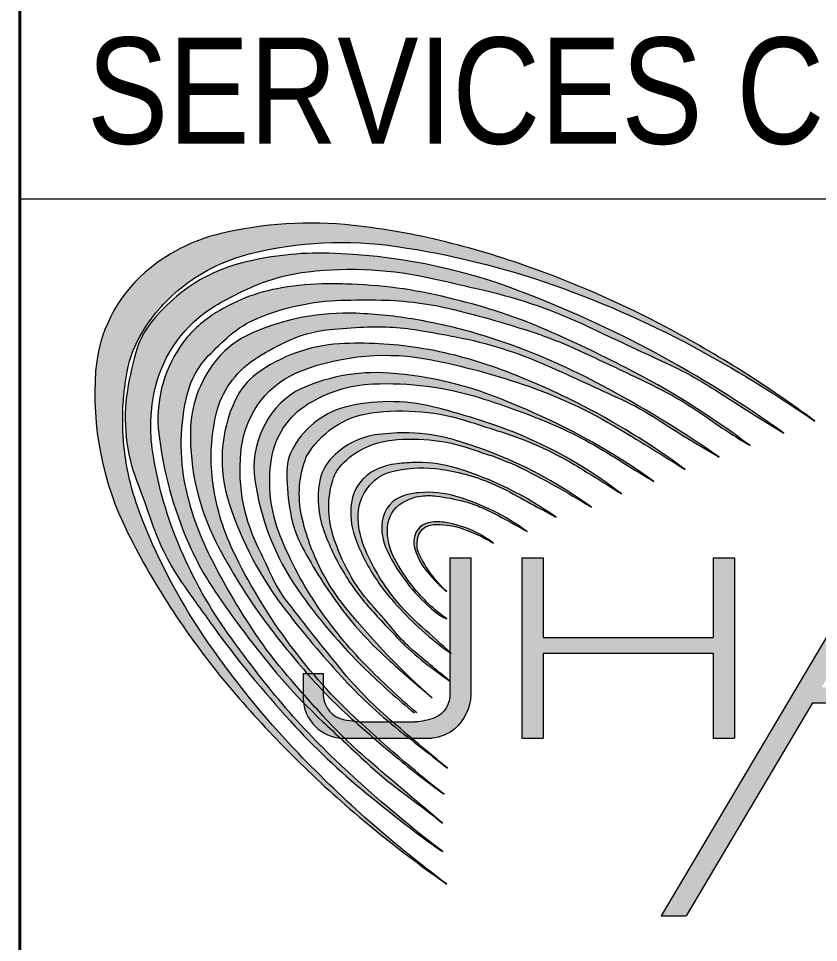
# Model space of a CAD drawing. Header units: millimetres. Extents: x 1112055 to 3390982, y -148532 to 766891.
# Drawn here: x 2452665 to 2455246, y 151471 to 154453 of the extents above; entities that cross this region are included whole.
import ezdxf

# ---------------------------------------------------------------- set-up
doc = ezdxf.new("R2010")
doc.units = ezdxf.units.MM
doc.layers.add('B TITLE BLOCK', color=250, linetype='Continuous', lineweight=0)
doc.layers.add('P_TITLE BLOCK TEXT', color=7, linetype='Continuous', lineweight=9)
doc.layers.add('FORMAT TEXT', color=7, linetype='Continuous')
doc.styles.add('SWINC', font='swissc.ttf')

msp = doc.modelspace()

# ---------------------------------------------------------------- hatches: boundary and pattern name
at = {"layer": 'P_TITLE BLOCK TEXT'}
h = msp.add_hatch(color=132, dxfattribs=at)
edge = h.paths.add_edge_path()
edge.add_arc((2452986.306082643, 150125.6717450052), 3771.326460338266, 53.40738024925768, 62.06814965141446)
edge.add_arc((2453219.144069096, 150564.8356658691), 3274.256568551029, 62.06814965141255, 70.03317482809845)
edge.add_arc((2453326.988109476, 150861.6693825638), 2958.439228284675, 70.03317482809624, 75.97859343030217)
edge.add_arc((2453504.358535176, 151571.9327144328), 2226.363912141675, 75.97859343029504, 83.7960061142994)
edge.add_arc((2453608.559434519, 152530.4959592629), 1262.153705928558, 83.79600611433271, 103.4628344697669)
edge.add_arc((2453447.622818821, 153202.7659853747), 570.8885019170681, 103.4628344698398, 130.8945988032239)
edge.add_arc((2453379.785640578, 153281.0942850564), 467.2680151229352, 130.8945988031885, 175.7468558291773)
edge.add_arc((2453909.391351069, 153241.7085590264), 998.3362254296406, 175.746855829192, 206.5994891066179)
edge.add_arc((2455277.851086466, 153926.9668858273), 2528.780939185477, 206.5994891066208, 220.0351460704732)
edge.add_arc((2456026.71684014, 154556.1230656235), 3506.859369368836, 220.0351460704701, 229.4516176688158)
edge.add_arc((2456194.732001273, 154752.5075012303), 3765.308476395642, 229.451617668814, 235.2209120167644)
edge.add_arc((2456287.557675275, 154685.6133679475), 3765.051947597186, 223.75051035085, 233.4797225032668, ccw=False)
edge.add_arc((2455654.418361635, 154079.5035235059), 2888.562053758549, 214.0067101927376, 223.7505103507841, ccw=False)
edge.add_arc((2454846.36124735, 153534.3244158025), 1913.792050406041, 200.6184789275923, 214.0067101927408, ccw=False)
edge.add_arc((2453846.285798951, 153158.052611112), 845.2737428966753, 183.5449206794397, 200.6184789276088, ccw=False)
edge.add_arc((2453843.691146876, 153157.8918734496), 842.6741167676807, 169.3544634026401, 183.5449206794448, ccw=False)
edge.add_arc((2453389.443213745, 153243.2757829054), 380.4711345746643, 148.6346277784486, 169.3544634026329, ccw=False)
edge.add_arc((2453533.04107517, 153155.7423518137), 548.6449950998593, 127.5536660419794, 148.6346277784788, ccw=False)
edge.add_arc((2453553.176094698, 153129.5527117181), 581.6800713139123, 103.94398023848731, 127.5536660419516, ccw=False)
edge.add_arc((2453708.225101644, 152505.0846890261), 1225.108782135978, 81.67138494385972, 103.9439802384972, ccw=False)
edge.add_arc((2453493.166041424, 151036.0450034293), 2709.806730282984, 70.63499127281801, 81.67138494385239, ccw=False)
edge.add_arc((2453337.184775555, 150592.2472916282), 3180.217789148461, 61.11113101054349, 70.6349912728283, ccw=False)
edge.add_arc((2452798.944882401, 149616.7795507938), 4294.32707283889, 55.4482390634318, 61.11113101054292, ccw=False)
h = msp.add_hatch(color=132, dxfattribs=at)
edge = h.paths.add_edge_path()
edge.add_arc((2452964.371698704, 150101.7815210742), 3713.180601466558, 54.2476176802861, 69.31180215863084)
edge.add_arc((2453615.067414701, 151824.8711048639), 1871.322130085105, 69.31180215862862, 88.41161020678418)
edge.add_arc((2453638.590975451, 152673.1864594765), 1022.680687081006, 88.41161020676854, 104.299162341918)
edge.add_arc((2453518.979495853, 153142.4696534782), 538.3939721855625, 104.2991623419577, 145.1882889090288)
edge.add_arc((2453305.204091797, 153301.8833559845), 272.0148840043473, 147.0513518631134, 161.3344706506114)
edge.add_arc((2454035.507467734, 153090.5952897497), 1032.073342556272, 163.1975336048336, 170.9660011900473)
edge.add_arc((2453580.703918559, 153162.9057678115), 571.5572477409434, 170.9660011900535, 201.0952379920816)
edge.add_arc((2449790.675514333, 151700.817409504), 3490.710305273206, 18.79786891564919, 21.095237992080513, ccw=False)
edge.add_arc((2453842.952346551, 153080.1567816972), 789.8883244187193, 198.7978689156404, 215.0918986736582)
edge.add_arc((2462861.186630987, 159416.3732061941), 11811.51198824591, 215.091898673657, 215.8857887100316)
edge.add_arc((2456102.442582796, 154526.4128260192), 3469.310023021927, 215.8857887100279, 222.4444580678758)
edge.add_arc((2455297.050262297, 153789.8417575597), 2377.891804005973, 222.444458067876, 230.6113169813304)
edge.add_arc((2457100.417612767, 155986.181438445), 5219.729553520587, 230.6113169813325, 233.3279145232606)
edge.add_arc((2454551.776964926, 152563.4387906851), 952.3256138187751, 233.3279145232798, 237.0330179159908)
edge.add_arc((2456582.744972154, 155101.6368949779), 4199.41958966826, 226.396320609743, 232.62480690978862, ccw=False)
edge.add_arc((2455289.719503524, 153744.0009776093), 2324.562222650025, 219.3977118789385, 226.3963206098008, ccw=False)
edge.add_arc((2456292.273891905, 154567.4413877022), 3621.932412942554, 215.4741100902666, 219.3977118789339, ccw=False)
edge.add_arc((2454551.728523096, 153327.1087055124), 1484.662344982791, 203.2559197460728, 215.4741100902674, ccw=False)
edge.add_arc((2454374.748873006, 153251.0505856357), 1292.031521526533, 188.8184660672456, 203.2559197460744, ccw=False)
edge.add_arc((2453633.514171495, 153136.0567584548), 541.9298864027074, 166.8091135261326, 188.8184660672515, ccw=False)
edge.add_arc((2453518.054315395, 153163.118248464), 423.3410900861937, 121.1077422017205, 166.8091135260995, ccw=False)
edge.add_arc((2453810.022692833, 152679.264575258), 988.4604672873113, 112.4718728956214, 121.10774220173971, ccw=False)
edge.add_arc((2453669.796646556, 153018.2708140868), 621.5973129517874, 96.52507807220661, 112.4718728955431, ccw=False)
edge.add_arc((2453736.005872485, 152439.412616921), 1204.229679046505, 77.10621375622361, 96.52507807220258, ccw=False)
edge.add_arc((2438388.558162378, 85395.52594541493), 69982.328600406, 76.96954675787367, 77.10621375622361, ccw=False)
edge.add_arc((2453796.607574599, 151973.653217534), 1644.52780353945, 64.59019371594559, 76.96954675787362, ccw=False)
edge.add_arc((2464561.426689757, 174634.2992793205), 23443.04303383365, 244.5901937159455, 245.2703384407892)
edge.add_arc((2454220.374951307, 152181.8649513025), 1276.365500991351, 57.15566881064939, 65.27033844077931, ccw=False)
edge.add_arc((2460605.250526674, 162072.4378661715), 10496.06282527908, 237.1556688106475, 238.5822244072819)
h = msp.add_hatch(color=132, dxfattribs=at)
edge = h.paths.add_edge_path()
edge.add_arc((2453366.664618933, 150872.9984782631), 2756.712730557466, 53.01612924513843, 62.88470590878565)
edge.add_arc((2452485.59056977, 149152.3615427724), 4689.814627486709, 62.88470590886767, 66.31099627690693)
edge.add_arc((2453686.020921392, 151888.4448416827), 1701.97513252476, 66.31099627691509, 76.9171029981941)
edge.add_arc((2453685.375462041, 152089.0225133304), 1507.45281976355, 75.16724703513815, 87.92433128887261)
edge.add_arc((2453675.814084561, 151825.2102324649), 1771.438310786572, 87.92433128887251, 90.44793256673738)
edge.add_arc((2453669.347897877, 152652.2937847645), 944.3294823691899, 90.44793256671844, 99.46315152081395)
edge.add_arc((2453609.569369876, 153010.9329413847), 580.742467919777, 99.46315152081914, 123.6125298632298)
edge.add_arc((2453493.644952214, 153185.3304622347), 371.3314703927062, 123.6125298633053, 145.7118384992442)
edge.add_arc((2453529.334772832, 153160.995321515), 414.5282569560417, 145.7118384992209, 186.6728121483949)
edge.add_arc((2454346.00345534, 153256.5389932746), 1236.766866009364, 186.6728121483796, 203.6550427976609)
edge.add_arc((2454121.241296802, 153158.0855746667), 991.3873567841333, 203.6550427976902, 213.9289290409071)
edge.add_arc((2455828.910062573, 154306.8433319223), 3049.487694096411, 213.9289290409087, 220.1424188926592)
edge.add_arc((2454904.452161509, 153527.2070224094), 1840.16756032907, 220.1424188926511, 226.815272252253)
edge.add_arc((2308369.24260338, -2600.31757509429), 212282.1609745355, 46.765628140033584, 46.81527225225312, ccw=False)
edge.add_arc((2454701.71350116, 153040.7231726457), 1346.782766917526, 226.7656281400085, 233.4091527490843)
edge.add_arc((2450718.50672297, 147675.5403579432), 5335.366802867286, 51.60004897864178, 53.40915274908309, ccw=False)
edge.add_arc((2470566.364475405, 171519.4042639657), 25690.14394907578, 229.2381174641755, 229.9402789040416, ccw=False)
edge.add_arc((2454886.313863969, 153329.4397083616), 1674.757262386811, 222.3327286225255, 229.2381174643248, ccw=False)
edge.add_arc((2458572.92012158, 156687.8447742916), 6661.735333870161, 220.9611253449949, 222.332728622525, ccw=False)
edge.add_arc((2454732.314643417, 153353.8295949504), 1575.881653811042, 212.7878394635956, 220.9611253449969, ccw=False)
edge.add_arc((2455429.728762757, 153803.072856872), 2405.463453426371, 206.8507668105024, 212.7878394635885, ccw=False)
edge.add_arc((2454107.654689162, 153133.7742045822), 923.6265723689988, 192.1376993457801, 206.8507668105005, ccw=False)
edge.add_arc((2453854.104232522, 153079.2431739594), 664.2784137860609, 165.7026492173356, 192.137699345802, ccw=False)
edge.add_arc((2453473.955733761, 153176.1230922873), 271.9792936195066, 135.9985851138325, 165.702649217316, ccw=False)
edge.add_arc((2454085.026678156, 152585.9895776523), 1121.488130643316, 131.2171625217567, 135.9985851138116, ccw=False)
edge.add_arc((2453562.611376309, 153182.3792205133), 328.6461831311053, 112.3874090602524, 131.2171625218077, ccw=False)
edge.add_arc((2453729.868263079, 152776.3303513016), 767.7937100172304, 91.89429604946292, 112.38740906022659, ccw=False)
edge.add_arc((2453785.465666447, 151095.3175985048), 2449.72561896441, 88.85882096968459, 91.89429604946218, ccw=False)
edge.add_arc((2453812.796149398, 152467.3321644707), 1077.438868859131, 76.24362541447539, 88.85882096968322, ccw=False)
edge.add_arc((2453263.86002816, 150225.0959497396), 3385.891620778007, 71.62296314053322, 76.2436254144788, ccw=False)
edge.add_arc((2453932.22557516, 152236.968674365), 1265.904742394561, 65.54379506612321, 71.62296314056448, ccw=False)
edge.add_arc((2450363.800554084, 144390.8871550328), 9885.339314278952, 63.83661002077838, 65.5437950661219, ccw=False)
edge.add_arc((2454215.708193368, 152231.6399666098), 1149.516679065804, 54.49647087519293, 63.8366100207848, ccw=False)
edge.add_arc((2456046.352758056, 154797.7746407146), 2002.674096859165, 234.4964708751733, 239.3390621587317)
h = msp.add_hatch(color=132, dxfattribs=at)
edge = h.paths.add_edge_path()
edge.add_arc((2452751.25645066, 149898.2485700676), 3818.960073095119, 55.28720005186529, 62.77266649209104)
edge.add_arc((2453577.622533882, 151504.2980115831), 2012.782974335293, 62.77266649213992, 73.66009049672924)
edge.add_arc((2453651.519985, 151756.3557055231), 1750.116047686786, 73.66009049673525, 80.30206210325413)
edge.add_arc((2453695.331639105, 152012.7199938915), 1490.035080704261, 80.30206210324015, 87.71879765214183)
edge.add_arc((2453724.31305852, 152740.246648138), 761.9314099873714, 87.71879765215539, 113.7335407099743)
edge.add_arc((2453541.827001774, 153155.3011584415), 308.5315782343001, 113.7335407100428, 142.1411216385968)
edge.add_arc((2453593.921133443, 153114.8069967105), 374.5132096910733, 142.1411216386262, 179.0839824051902)
edge.add_arc((2453980.327829828, 153108.6287843566), 760.969294283082, 179.083982405194, 206.9126001335007)
edge.add_arc((2454908.056363291, 153579.5488925633), 1801.375935997391, 206.9126001335146, 216.6660081225248)
edge.add_arc((2455604.164085137, 154097.7694552466), 2669.199945795169, 216.6660081225276, 221.4175533272257)
edge.add_arc((2454874.231625478, 153453.8498832031), 1695.837828745212, 221.4175533272245, 228.8969356126009)
edge.add_arc((2460159.967064496, 159512.3480330257), 9736.0118917, 228.8969356125978, 229.84112364742)
edge.add_arc((2455425.292615813, 153901.4536231519), 2394.399111541838, 229.8411236474246, 234.6107852575575)
edge.add_arc((2456685.616912854, 155320.8222474135), 4286.336822396182, 226.7327607072961, 231.863239097975, ccw=False)
edge.add_arc((2454965.969335676, 153493.8847885261), 1777.37523074048, 216.012105859486, 226.7327607073685, ccw=False)
edge.add_arc((2455017.214270752, 153531.1329585291), 1840.727180508718, 205.6454571080764, 216.0121058594789, ccw=False)
edge.add_arc((2454017.329545881, 153051.0927088066), 731.579713129806, 186.8155097429075, 205.6454571080976, ccw=False)
edge.add_arc((2453897.998561261, 153036.8305875947), 611.3994652025636, 166.8301474618921, 186.8155097428888, ccw=False)
edge.add_arc((2453585.157579604, 153110.0331349491), 290.1081756565639, 123.58637095542869, 166.8301474618788, ccw=False)
edge.add_arc((2453880.22746948, 152665.6879721576), 823.5018985232167, 115.5585784403805, 123.58637095542551, ccw=False)
edge.add_arc((2453713.58385662, 153014.1462846979), 437.2464269966879, 95.85490133411099, 115.5585784403803, ccw=False)
edge.add_arc((2453874.840080852, 151441.5973294947), 2018.041728853605, 92.7148386940309, 95.85490133412219, ccw=False)
edge.add_arc((2453819.538530219, 152607.8448238032), 850.4838161660298, 80.06109503447539, 92.71483869401328, ccw=False)
edge.add_arc((2452545.663074877, 145338.0166152967), 8231.077346291784, 79.28571113577192, 80.06109503447573, ccw=False)
edge.add_arc((2453831.870712148, 152135.7854094488), 1312.696707378023, 65.80530353127023, 79.28571113577738, ccw=False)
edge.add_arc((2443584.714875703, 129329.1837521642), 26315.60217635545, 65.22654519456478, 65.80530353126977, ccw=False)
edge.add_arc((2454243.131927236, 152424.2065502811), 879.7626563019197, 56.83056846318078, 65.22654519454659, ccw=False)
edge.add_arc((2456840.013598494, 156397.2824654456), 3866.723058643539, 236.8305684631811, 240.3307255067283)
h = msp.add_hatch(color=132, dxfattribs=at)
edge = h.paths.add_edge_path()
edge.add_arc((2453377.185085099, 151056.0246206562), 2416.552462326837, 53.45077465836557, 63.24895756192379)
edge.add_arc((2453377.185085006, 151056.0246204833), 2416.552462529816, 63.24895756192669, 69.50129580793718)
edge.add_arc((2453738.301970245, 152021.9421985428), 1385.33853107399, 69.50129580793288, 81.0246655039673)
edge.add_arc((2453768.181164476, 152211.1190582538), 1193.816598929038, 81.02466550398422, 93.23353139608206)
edge.add_arc((2453728.89747167, 152906.4578171839), 497.3690429691093, 93.23353139606027, 126.5489646332064)
edge.add_arc((2453563.699979322, 153129.3108612413), 219.9637605302545, 126.5489646331453, 154.7327908248584)
edge.add_arc((2453774.2703446, 153029.9221041843), 452.8113582550642, 154.7327908248444, 198.2173147103045)
edge.add_arc((2454444.726220272, 153250.5813152122), 1158.645310852168, 198.217314710292, 217.7196306197726)
edge.add_arc((2456218.976484006, 154622.8490296471), 3401.652818296592, 217.7196306197807, 222.3629290591741)
edge.add_arc((2454858.499171263, 153382.1757640119), 1560.411750274151, 222.3629290591775, 231.7364027694779)
edge.add_arc((2492353.031894985, 200920.5550246601), 62105.74589667563, 231.7364027694789, 231.9209567121595)
edge.add_arc((2460943.091304704, 160381.2648991141), 10826.35964980263, 229.1543371190405, 230.450308938883, ccw=False)
edge.add_arc((2454722.974736184, 153186.7903600179), 1315.822650257147, 219.2765559648438, 229.1543371190196, ccw=False)
edge.add_arc((2460817.781134155, 158171.1684479513), 9189.239313446891, 217.5748957151375, 219.2765559648443, ccw=False)
edge.add_arc((2453913.669306802, 152859.1040407742), 478.051771525123, 204.6714784584379, 217.5748957151727, ccw=False)
edge.add_arc((2449641.120283321, 150896.527259071), 4223.690754620179, 24.67147845843877, 26.00574068750135)
edge.add_arc((2453947.162477417, 152997.2584622055), 567.4543032147868, 172.4000021791179, 206.0057406875469, ccw=False)
edge.add_arc((2453686.339850054, 153032.0596207703), 304.3201861114583, 110.8295050099585, 172.4000021790949, ccw=False)
edge.add_arc((2453848.486386872, 152605.8671127816), 760.3153102806156, 78.67766828734352, 110.8295050099347, ccw=False)
edge.add_arc((2453532.720027611, 151028.8100858824), 2368.673870972573, 71.27996263670212, 78.67766828735802, ccw=False)
edge.add_arc((2453780.984473947, 151761.4320315601), 1595.129980425166, 58.949448242059816, 71.27996263671179, ccw=False)
edge.add_arc((2447643.854188032, 141567.9147846327), 13493.54004267505, 57.89011606814972, 58.94944824206061, ccw=False)
h = msp.add_hatch(color=132, dxfattribs=at)
edge = h.paths.add_edge_path()
edge.add_line((2453942.519615553, 152211.9703015813), (2453949.957276745, 152211.9703015813))
edge.add_arc((2455690.865584118, 154233.6380771215), 2667.939716215215, 224.4152357703004, 229.2674421493873, ccw=False)
edge.add_arc((2454760.417838356, 153321.9915113559), 1365.314494414738, 214.3545270102474, 224.415235770344, ccw=False)
edge.add_arc((2454633.201567062, 153235.0329336229), 1211.217856160865, 201.8986111304302, 214.3545270101991, ccw=False)
edge.add_arc((2453946.708513082, 152959.0838251869), 471.3390663547685, 171.2118722930004, 201.8986111306264, ccw=False)
edge.add_arc((2453732.791829993, 152992.1544907423), 254.8811807831502, 121.70418698987629, 171.2118722928182, ccw=False)
edge.add_arc((2453828.267662794, 152837.591208573), 436.5551823485255, 92.64938196631499, 121.7041869898066, ccw=False)
edge.add_arc((2453854.386370662, 152273.1482532586), 1001.602115534953, 72.56091565515271, 92.64938196650161, ccw=False)
edge.add_arc((2453331.989216628, 150610.1531776877), 2744.717547142627, 68.33645517902733, 72.56091565516198, ccw=False)
edge.add_arc((2453815.086680969, 151826.3754420633), 1436.061841310567, 57.85118426067561, 68.33645517893183, ccw=False)
edge.add_arc((2459014.158277317, 160098.7406360272), 8334.42286347215, 237.8511842608815, 238.9481287370371)
edge.add_arc((2453444.020481662, 151188.5015946015), 2179.251136055365, 54.31799968908161, 68.47983176015022)
edge.add_arc((2453774.341340858, 152118.3852053517), 1193.499041009665, 66.85630585585135, 85.85399925657502)
edge.add_arc((2453818.191177672, 152723.3112706439), 586.9857660802809, 85.85399925656004, 116.2518230928179)
edge.add_arc((2453715.468735204, 153004.7630056212), 290.9330920872454, 122.6386322867806, 188.0987234821168)
edge.add_arc((2454242.112417139, 153079.7035299958), 822.8820087233638, 188.098723482189, 214.7424679282329)
edge.add_arc((2455014.245307854, 153615.2008360843), 1762.534373033723, 214.7424679281972, 225.7640883251237)
edge.add_arc((2455422.452578571, 154034.4435152625), 2347.681875730947, 225.7640883252621, 230.9217965040516)
h = msp.add_hatch(color=132, dxfattribs=at)
edge = h.paths.add_edge_path()
edge.add_arc((2453734.337290558, 151794.1914050919), 1425.269327276649, 52.08510123109208, 71.80500871354096)
edge.add_arc((2453227.44334721, 150252.0103629386), 3048.6189004072, 71.80500871358414, 74.9371066186913)
edge.add_arc((2453862.546996244, 152611.8846925548), 604.7769463098847, 74.93710661871977, 102.4675891183725)
edge.add_arc((2453791.412019358, 152933.615004921), 275.2764473221063, 102.4675891185265, 150.025836448713)
edge.add_arc((2453701.135160185, 152985.6821098118), 171.0608308619216, 150.0258364487284, 181.2845138723814)
edge.add_arc((2454362.355202517, 153000.5084835881), 832.4470763694867, 181.2845138723712, 189.7474603923822)
edge.add_arc((2453911.016805779, 152922.9749587628), 374.4975203714082, 189.7474603924134, 208.0002640887348)
edge.add_arc((2454911.020884457, 153454.6924714484), 1507.074966143192, 208.0002640887402, 216.8454368057396)
edge.add_arc((2454610.500268475, 153229.5024123697), 1131.544403674116, 216.8454368057587, 228.6207560839325)
edge.add_arc((2478019.280517962, 179800.9500918605), 36543.58789954168, 228.6207560839334, 228.9060257595739)
edge.add_arc((2455705.925135034, 154175.3136364606), 2564.943841419016, 219.4514480692677, 228.2904279772956, ccw=False)
edge.add_arc((2454279.631137805, 153001.5961100177), 717.8035114991718, 200.0239070842857, 219.4514480692606, ccw=False)
edge.add_arc((2454276.769217479, 153000.5531036534), 714.7574566406026, 192.3194102271649, 200.0239070842735, ccw=False)
edge.add_arc((2453900.628119369, 152918.4075875317), 329.7509482391681, 158.6643999725124, 192.3194102271357, ccw=False)
edge.add_arc((2453842.21908262, 152896.4057543185), 286.4084381665282, 97.73922979287607, 150.2835099228983, ccw=False)
edge.add_arc((2453899.881960846, 152472.1100534899), 714.6044788564977, 71.77680479684773, 97.73922979255332, ccw=False)
edge.add_arc((2456495.426274289, 160355.7450063626), 7585.308192564214, 251.7768047968465, 252.5678241103891)
edge.add_arc((2453893.597613081, 152069.6094374766), 1099.710808463536, 59.164841834613185, 72.56782411040768, ccw=False)
edge.add_arc((2452030.905720913, 148949.2696888517), 4733.73629433067, 56.98458129739669, 59.16484183460568, ccw=False)
h = msp.add_hatch(color=132, dxfattribs=at)
edge = h.paths.add_edge_path()
edge.add_arc((2453680.573993298, 151738.5033026734), 1409.736209663499, 53.79917193803185, 74.0576310209755)
edge.add_arc((2453912.306075171, 152549.7278303473), 566.0626993065016, 74.05763102096311, 88.70665562103672)
edge.add_arc((2453909.771643061, 152437.470336465), 678.3487994156224, 88.70665562101334, 97.13749609268346)
edge.add_arc((2453856.76665625, 152860.7611011852), 251.7522685790146, 97.13749609277471, 135.0369673458905)
edge.add_arc((2453787.877074946, 152929.5618444284), 154.3904861208102, 135.036967345854, 170.189861331595)
edge.add_arc((2453933.21839503, 152904.4305525145), 301.8885578279676, 170.1898613316225, 199.4159961851019)
edge.add_arc((2454366.202249829, 153057.0441250654), 760.9810550930086, 199.4159961850988, 211.5021791769233)
edge.add_arc((2454386.89056277, 153069.7230219062), 785.2454470622395, 211.5021791769072, 222.0730402201978)
edge.add_arc((2456228.06101352, 154731.7752045846), 3265.633740587884, 222.0730402201992, 224.6311614513895)
edge.add_arc((2454400.455872627, 152927.5501016669), 697.4887343504596, 224.6311614513929, 233.5458073493827)
edge.add_arc((2475487.910222636, 181473.3104632574), 36187.50374682673, 233.5458073493828, 233.6839679009711)
edge.add_arc((2442079.777953433, 138080.9754350662), 18602.08050177844, 49.92232914479866, 50.37208949815113)
edge.add_arc((2454223.194513949, 152745.2941299993), 437.4785411464915, 219.974673994025, 230.3720894981709, ccw=False)
edge.add_arc((2450565.448921793, 149678.8353091748), 4335.599345996724, 39.97467399401712, 41.74776493043341)
edge.add_arc((2454187.177593214, 152911.0979183736), 518.7224546457238, 208.7369917656594, 221.7477649304244, ccw=False)
edge.add_arc((2454327.991161179, 152988.3093001634), 679.3152888601354, 197.3262203634033, 208.7369917656495, ccw=False)
edge.add_arc((2453965.728551517, 152875.2951705007), 299.8335477133705, 163.1950476221334, 197.3262203633385, ccw=False)
edge.add_arc((2453808.4376199, 152922.7989377655), 135.5257722681388, 133.2193021888979, 163.1950476221176, ccw=False)
edge.add_arc((2453899.089444926, 152826.3296965316), 267.9042746124098, 96.02578422549658, 133.2193021890138, ccw=False)
edge.add_arc((2453933.468451426, 152500.6452375027), 595.3982179819725, 69.94961683806969, 96.02578422542621, ccw=False)
edge.add_arc((2454418.126381894, 153828.5974392692), 818.2319881735029, 249.949616838133, 253.9176478194578)
edge.add_arc((2453354.127363983, 150859.4138529677), 2338.054872888819, 66.92861449592073, 69.01444899371262, ccw=False)
edge.add_arc((2453074.356873246, 150562.5220157386), 2724.489848939539, 58.12212091341269, 63.96105235790469, ccw=False)
h = msp.add_hatch(color=132, dxfattribs=at)
edge = h.paths.add_edge_path()
edge.add_arc((2453758.20394678, 151948.3297911445), 1101.12927294611, 54.40415380801941, 72.89465886731801)
edge.add_arc((2453952.559732438, 152579.8836561536), 440.3460590050697, 72.89465886729917, 90.33272499461438)
edge.add_arc((2453953.15751201, 152476.9462096816), 543.285241187112, 90.33272499457308, 97.0688833137382)
edge.add_arc((2453915.294800367, 152782.2780822939), 235.6147398860961, 97.06888331375157, 114.3860548472819)
edge.add_arc((2453874.622383892, 152871.9979649841), 137.1063503410128, 114.3860548472231, 172.3731700212582)
edge.add_arc((2453972.232595712, 152858.9274573211), 235.5877781430562, 172.3731700214133, 199.3428935672428)
edge.add_arc((2454321.053947311, 152981.3761990752), 605.2768768296812, 199.3428935671713, 213.5415274181781)
edge.add_arc((2454373.891603442, 153016.4037806984), 668.6704836095379, 213.5415274181662, 220.9844170734551)
edge.add_arc((2454721.068301259, 153318.0341446506), 1128.575404186178, 220.9844170734643, 232.4085544282516)
edge.add_arc((2454194.161245556, 152633.6200290172), 264.8313871057514, 232.4085544282368, 239.7843643084275)
edge.add_arc((2450570.89719043, 148601.268265349), 5162.036736395496, 47.46137804962913, 48.86303749327158)
edge.add_arc((2454450.40229085, 153042.6412708951), 735.1112182163388, 218.9083538298722, 228.8630374935168, ccw=False)
edge.add_arc((2454389.566244811, 152993.5381231466), 656.931018567825, 201.7874292417053, 218.908353829849, ccw=False)
edge.add_arc((2454020.939064513, 152846.1915776447), 259.9461290224208, 179.1340630967177, 201.7874292417289, ccw=False)
edge.add_arc((2453912.025344894, 152847.837765049), 151.0199693815251, 133.6215333948957, 179.1340630967553, ccw=False)
edge.add_arc((2453901.452780491, 152858.9316995873), 135.6950060340449, 104.9504250510499, 133.6215333947431, ccw=False)
edge.add_arc((2453966.413600586, 152615.6528291277), 387.4975416793013, 83.71208113015041, 104.9504250510513, ccw=False)
edge.add_arc((2453938.68495744, 152364.003448357), 640.6699898139792, 67.91761218114061, 83.71208113019537, ccw=False)
edge.add_arc((2453878.123297056, 152214.7264436317), 801.7641822807956, 60.428290541117974, 67.91761218113157, ccw=False)
edge.add_arc((2455636.284756871, 155313.2115737497), 2760.782914991903, 240.4282905411152, 242.4768509611862)
edge.add_arc((2453879.514000556, 151941.8127714253), 1040.871116407311, 60.051972186282285, 62.476850961184596, ccw=False)
h = msp.add_hatch(color=132, dxfattribs=at)
edge = h.paths.add_edge_path()
edge.add_arc((2453864.646543106, 152194.5229311674), 747.1581035948591, 53.77482452011512, 73.4665214246601)
edge.add_arc((2453985.629948896, 152602.0814213632), 322.0217638009885, 73.46652142480097, 95.26531184417212)
edge.add_arc((2453978.278219402, 152681.8557375392), 241.9094086452926, 95.26531184429852, 106.5237001269413)
edge.add_arc((2453938.042829096, 152817.4821011442), 100.440694310026, 106.5237001272752, 172.3154988673843)
edge.add_arc((2454001.781853332, 152808.8818033024), 164.7573199375805, 172.3154988673656, 205.4996475874697)
edge.add_arc((2454378.68773443, 152988.6538410481), 582.3408789554684, 205.4996475874659, 218.9425185811772)
edge.add_arc((2454378.687734338, 152988.6538409812), 582.3408788434994, 218.942518581195, 230.59366212535)
edge.add_arc((2454117.948302746, 152671.2960416363), 171.6085767370987, 230.5936621254902, 245.3563809870639)
edge.add_arc((2454387.566376562, 152980.8189621044), 577.1405398032967, 218.8547993056137, 233.7616415748698, ccw=False)
edge.add_arc((2454387.566376615, 152980.8189621443), 577.1405398764545, 207.9136490482085, 218.8547993056819, ccw=False)
edge.add_arc((2454047.817987001, 152800.827811927), 192.6593538506778, 177.0418109073397, 207.9136490482355, ccw=False)
edge.add_arc((2453954.33764335, 152805.6585082358), 99.0542777391481, 121.2866366245847, 177.0418109073316, ccw=False)
edge.add_arc((2453984.598876751, 152755.8613625673), 157.3251792550486, 97.41777900959431, 121.28663662447741, ccw=False)
edge.add_arc((2453988.748365585, 152723.9895040104), 189.466019709173, 82.58222099040279, 97.41777900959949, ccw=False)
edge.add_arc((2453915.765127, 152163.4116709385), 754.774838002817, 75.64489222990318, 82.58222099042132, ccw=False)
edge.add_arc((2454024.185116574, 152587.0573963554), 317.4756328809094, 66.15815399286612, 75.64489222989062, ccw=False)
edge.add_arc((2453680.572587738, 151809.5220021649), 1167.552605391235, 62.2863653553668, 66.15815399288073, ccw=False)
edge.add_arc((2453272.638968258, 151032.9720140643), 2044.729737977234, 59.637484416533084, 62.286365355364296, ccw=False)
h = msp.add_hatch(color=132, dxfattribs=at)
edge = h.paths.add_edge_path()
edge.add_arc((2453988.801499297, 152487.9259681051), 342.8313874845687, 52.438876092928, 81.89911070127651)
edge.add_arc((2454016.950271388, 152685.6875454533), 143.07655063553, 81.89911070123233, 102.2464079621247)
edge.add_arc((2453998.789222231, 152769.3575642884), 57.45823624461003, 102.246407961954, 161.9990718889675)
edge.add_arc((2454018.691197609, 152762.8906640785), 78.38452168221333, 161.9990718890791, 198.0009281112104)
edge.add_arc((2454148.413170715, 152805.0422113408), 214.7829939770732, 198.0009281109607, 220.6716531574946)
edge.add_arc((2454447.452682948, 153061.9994735889), 609.0565848988891, 220.6716531574818, 228.8148331923927)
edge.add_arc((2454315.409337846, 152893.9573123045), 395.801465464822, 204.951368792315, 227.1815915671103, ccw=False)
edge.add_arc((2454009.828198556, 152751.7781296103), 58.76325890935068, 180.8823689892952, 204.9513687920795, ccw=False)
edge.add_arc((2454101.740368277, 152753.1937113699), 150.6863289886788, 171.9576228936544, 180.8823689892889, ccw=False)
edge.add_arc((2454004.176666669, 152766.9789884471), 52.15354391875813, 112.30779703257, 171.9576228936771, ccw=False)
edge.add_arc((2454007.25713644, 152759.4709374743), 60.26896894682512, 93.65673225922819, 112.30779703235879, ccw=False)
edge.add_arc((2454018.318923794, 152586.3838976112), 233.7091214727623, 72.28647651721627, 93.65673225906289, ccw=False)
edge.add_arc((2453935.527425122, 152327.1750941839), 505.8187244350129, 58.76836075444862, 72.28647651717381, ccw=False)
for color, points in [(256, [(2454056.193070606, 152261.3024122263), (2454056.193070606, 152712.5617007443), (2454124.397699527, 152712.5617007443), (2454124.397699527, 152270.2015206, -0.1971644618703633), (2454072.693947105, 152160.420428459, -0.1370125281294121), (2453999.737824612, 152130.2518532475), (2453708.644167822, 152130.2518532475, -0.1806806632645672), (2453622.804104849, 152168.1395004214, -0.1938255351077862), (2453583.089615128, 152258.3448705651), (2453583.089615128, 152339.7033525119), (2453648.114365191, 152339.7033525119), (2453648.114365191, 152268.683337547, 0.3491660753473304), (2453716.502241359, 152190.1454282774, 0.0418260561423153), (2453786.203030236, 152183.2291399142), (2453945.078401738, 152183.2291399142, 0.0753803811725278), (2454005.429268821, 152195.6743174803, 0.2867859399539136)]), (7, [(2454974.44507361, 152712.5617007443), (2454906.240444689, 152712.5617007443), (2454906.240444689, 152455.8231041602), (2454357.287715915, 152455.8231041602), (2454357.287715915, 152712.5617007443), (2454289.083086993, 152712.5617007443), (2454289.083086993, 152130.2518532475), (2454357.287715915, 152130.2518532475), (2454357.287715915, 152405.0582450637), (2454906.240444689, 152405.0582450637), (2454906.240444689, 152130.2518532475), (2454974.44507361, 152130.2518532475)])]:
    msp.add_hatch(color=color, dxfattribs=at).paths.add_polyline_path(points)
h = msp.add_hatch(color=7, dxfattribs=at)
h.paths.add_polyline_path([(2455521.1945236, 152712.5617007443), (2455423.265033808, 152712.5617007443), (2454737.905883871, 151557.6069356654), (2454818.714044655, 151557.6069356654), (2455226.208092925, 152244.3084889335), (2455718.251464482, 152244.3084889335), (2456125.745512753, 151557.6069356654), (2456206.553673537, 151557.6069356654)])
h.paths.add_polyline_path([(2455472.229778697, 152658.8997558893), (2455688.127201849, 152295.0733480171), (2455256.332355559, 152295.0733480171)], flags=16)

# ---------------------------------------------------------------- linework, layer by layer
at = {"layer": 'B TITLE BLOCK', "color": 250, "lineweight": 0}
msp.add_line((2464099.836259987, 153869.6121791813), (2452669.584011623, 153869.6121791813), dxfattribs=at)
at = {"layer": 'B TITLE BLOCK', "color": 250, "lineweight": 0, "const_width": 9.530781818774678}
for points in [[(2452669.584011623, 132765.4444343225), (2464099.836259987, 132765.4444343225), (2464099.836259987, 197950.4681913593), (2452669.584011623, 197950.4681913593)], [(2464099.836259987, 132765.4444343225), (2452669.584011623, 132765.4444343225), (2452669.584011623, 154567.0646479753), (2464099.836259987, 154567.0646479753)]]:
    msp.add_lwpolyline(points, close=True, dxfattribs=at)
at = {"layer": 'P_TITLE BLOCK TEXT', "color": 132}
for points in [[(2455234.474715995, 153153.6481429446, 0.0378077344590599), (2454752.874675469, 153457.6589414527, 0.0347679777517854), (2454337.224087487, 153642.2782972031, 0.0259476034711019), (2454043.771770606, 153731.9627213304, 0.0341231325262742), (2453744.958686888, 153785.2577778299, 0.0860239859578199), (2453314.711654031, 153757.9671235963, 0.1202685463825944), (2453073.879495878, 153634.3092742591, 0.1982422965544351), (2452913.804426995, 153315.7483834684, 0.1354391661309318), (2453016.72079942, 152794.7024010988, 0.0586913647724932), (2453341.689951062, 152300.309854941, 0.0411102443579723), (2453746.942888505, 151891.4104420901, 0.0251786142158179), (2454046.947995749, 151659.8433118956, -0.0424772162099488), (2453567.84302405, 152082.0065650613, -0.0425409834133469), (2453259.881076344, 152463.9596745986, -0.058483720823887), (2453055.155210459, 152860.3949346283, -0.0746355753155785), (2453002.629378522, 153105.7884293661, -0.0619967981424928), (2453015.520428394, 153313.5611643472, -0.0906544603941746), (2453064.572029319, 153441.3086028419, -0.0922433481412321), (2453198.639615852, 153590.6986653187, -0.1033826611895562), (2453413.006848453, 153694.0917163581, -0.09748963543525802), (2453885.682572836, 153717.2729475072, -0.0481926094262887), (2454391.697392024, 153592.545331519, -0.041579616785334), (2454873.587090921, 153376.7136878676, -0.0247140572276785), (2455234.474715995, 153153.6481429446, 0.3374903865144703)], [(2455133.921521841, 153115.2120817444, 0.0658247287167134), (2454276.172115331, 153575.524437017, 0.0835321098018171), (2453666.938744068, 153695.4741840119, 0.0694337833072887), (2453386.004343665, 153664.1838263612, 0.1803299053549353), (2453076.940525461, 153449.8287560674, 0.0624026744664062), (2453047.496375866, 153388.93983344, 0.0339093221289556), (2453016.236644206, 153252.6519857881, 0.1322262159305749), (2453047.450464585, 152957.1913024056, -0.0100244993983427), (2453095.195681186, 152825.6306838838, 0.0712161484653518), (2453196.641223473, 152626.0582271309, 0.0034640126136177), (2453291.652509963, 152492.8024399531, 0.0286254085562181), (2453542.328044416, 152185.0615951666, 0.0356497353499514), (2453788.092742469, 151952.0668434596, 0.0118539480662082), (2453983.015300076, 151799.6101166139, 0.0161679718986353), (2454033.5636084, 151764.4525631175, -0.0271835911207152), (2453686.547864891, 152060.7213739624, -0.0305466870762123), (2453493.393308545, 152268.6021406063, -0.0171216152086295), (2453342.652418232, 152465.5071437375, -0.0533624770165587), (2453187.69436907, 152740.906432176, -0.0630787383131954), (2453097.990425408, 153052.9765613581, -0.0963302348745512), (2453105.882990108, 153259.7229955562, -0.2020957094585242), (2453299.335552324, 153525.5817379801, -0.0376989324376342), (2453432.20360258, 153592.6685551273, -0.0696935291840665), (2453599.159518736, 153635.8415514393, -0.08493413319410499), (2454004.7229833, 153613.2781263493, -0.0005963223456894), (2454167.397464829, 153575.8350280371, -0.0540677109372014), (2454502.257573535, 153459.0924709471, 0.0029676999220204), (2454754.326306349, 153341.1771795556, -0.0354217290813857), (2454912.622522215, 153254.1998769182, 0.0062246034213168), (2455133.921521841, 153115.2120817444, 0.2812547078595315)], [(2455025.075917568, 153075.0740998974, 0.043086421605769), (2454623.126087316, 153326.7241469808, 0.0149511259026391), (2454369.826932463, 153447.0110709282, 0.0463109359686594), (2454071.280968868, 153546.2427930473, 0.0557208411864009), (2453739.97439246, 153595.4862402666, 0.0110117328820507), (2453661.965301396, 153596.594408786, 0.039356614906263), (2453514.087604834, 153583.7724010902, 0.1057632666975337), (2453288.085621651, 153494.575385432, 0.0967263996622754), (2453186.845427951, 153394.5220318961, 0.1806536101083485), (2453117.614571726, 153112.8273672391, 0.0742348756008501), (2453213.152585692, 152760.3120411834, 0.0448583382406841), (2453298.656900269, 152604.7287261686, 0.0271181085348288), (2453497.746531704, 152340.8698354667, 0.0291240456547083), (2453645.128386548, 152185.4468799553, -0.000216613306503), (2453779.18846033, 152059.5140357527, 0.0289959667696879), (2453898.900844845, 151959.3741724857, -0.0078938682839309), (2454032.554395203, 151856.8352467623, -0.0030637668376843), (2453792.836628797, 152060.9289973059, -0.0301395640770061), (2453648.25536142, 152201.5997231815, -0.0059848197593682), (2453542.28046364, 152320.7653966593, -0.0356778139557991), (2453407.500000297, 152500.4427259396, -0.0259111629145397), (2453283.608020698, 152716.6014185575, -0.064286207524478), (2453204.675695743, 152939.570747781, -0.1158589328579628), (2453210.400413737, 153243.289523209, -0.1303390755169017), (2453278.314868644, 153365.0606164868, -0.0208659192464267), (2453346.061538719, 153429.5926536701, -0.0823456686396722), (2453437.440826371, 153486.2552595776, -0.0896571554847293), (2453704.488319715, 153543.7044710156, -0.0132455331616544), (2453834.254437631, 153544.5573303323, -0.0550998340812782), (2454069.004604624, 153513.8653668044, -0.0201641747863743), (2454331.325741402, 153438.3153662536, -0.0265315974663756), (2454456.307070233, 153389.2938903285, -0.0074491377742839), (2454722.567393981, 153263.3775040713, -0.040776622862886), (2454883.293568165, 153167.4382156015, 0.0211329357104282), (2455025.075917568, 153075.0740998974, 0.0357585835746127)], [(2454926.013587568, 153037.4980719957, 0.0326731279666143), (2454498.515387652, 153294.0610276314, 0.0475411173020524), (2454143.889225072, 153435.7837962126, 0.028989184821796), (2453946.333864817, 153481.461776648, 0.032372915663399), (2453754.640956361, 153501.5742334324, 0.1140007725764905), (2453417.648060474, 153437.7393380579, 0.1245901757297047), (2453298.233681843, 153344.6527606267, 0.1626044224819583), (2453219.455785693, 153120.7942802006, 0.1220255604088077), (2453301.773023382, 152764.1906309885, 0.0425829814271896), (2453463.118582328, 152503.8583831975, 0.020735498146104), (2453602.508537196, 152331.9825434026, 0.0326465525161286), (2453759.361469681, 152175.9882016773, 0.004119820799626), (2453881.122331595, 152071.5123020496, 0.0208145799941925), (2454038.629708354, 151949.451295674, -0.022389675201528), (2453747.752596362, 152199.6627492773, -0.0468118300396772), (2453528.263335529, 152448.8660480462, -0.0452639128963585), (2453357.818162853, 152734.4642004213, -0.0823465204409323), (2453290.919599149, 152964.2741281374, -0.0874243059163749), (2453302.679562286, 153176.1309662854, -0.1909581712653705), (2453424.671650049, 153351.7085784497, -0.0350421856114033), (2453524.941029068, 153408.6058156234, -0.08618596102083201), (2453668.980543458, 153449.1117803177, -0.0137019653371288), (2453779.255240363, 153457.374092355, -0.0552685441289128), (2453966.330309792, 153445.5648814616, -0.003383263408553), (2454075.916337644, 153425.5971702302, -0.0588873011385996), (2454369.864496232, 153333.1722867173, -0.0025253150053563), (2454611.780160356, 153223.0061569573, -0.0366507569753303), (2454724.464781561, 153160.6174510366, 0.0152735036876985), (2454926.013587568, 153037.4980719957, -0.0629201268127008)], [(2454816.273965643, 152997.351228176, 0.0427787047400142), (2454464.910842231, 153213.9352954669, 0.027287742068318), (2454223.428402403, 153319.5612453084, 0.0503225994842608), (2453954.427604353, 153390.318081103, 0.0533216756531712), (2453700.842964879, 153403.03501114, 0.1463986527442502), (2453432.709461307, 153306.0183600599, 0.1235988267382037), (2453364.78081564, 153223.2002763474, 0.1920471537135765), (2453344.154968891, 152888.3633187213, 0.0853008975579228), (2453528.221598011, 152541.7243241966, 0.0202629840465903), (2453705.524244925, 152330.7321613297, 0.0409223150488822), (2453892.166913667, 152156.9872894067, 0.0008052686608892), (2454049.437221332, 152033.3551819653, -0.0056548040903698), (2453862.395541907, 152191.4046572309, -0.0431266584004961), (2453704.397331927, 152353.7901688569, -0.0074250299723591), (2453534.786074875, 152567.5890448955, -0.05636134465456299), (2453479.255976379, 152659.558169844, 0.0058218830204563), (2453437.162854491, 152748.4517684631, -0.1476927376582874), (2453384.692950845, 153072.3078985894, -0.2753073985482439), (2453578.127148551, 153316.4902571444, -0.1412164961649753), (2453997.757826258, 153351.3853274698, -0.0322897952717829), (2454292.932233147, 153272.1765984138, -0.0538539916416642), (2454603.743183846, 153127.999907563, -0.0046222414945836), (2454816.273965643, 152997.351228176, 0.2877834347585102)], [(2454715.147297992, 152958.6349598596, 0.0618714180204724), (2454243.432371283, 153215.8338675036, 0.0830834583273782), (2453860.629210141, 153308.7609294401, 0.1334188230944892), (2453558.557261004, 153249.754542895, 0.293652777238914), (2453427.437178005, 152963.7765917088, 0.1167818544853694), (2453565.932280473, 152610.7523352397, 0.0481279993468495), (2453784.676109227, 152352.3916652621, 0.0225085474431012), (2453942.519615553, 152211.9703015795, 0.0225085474431012)], [(2453949.95727674, 152211.9703015795, -0.0211749082530986), (2453785.191984951, 152366.4716510033, -0.043926342878963), (2453633.266583866, 152551.528197378, -0.0544027619906699), (2453509.378778032, 152783.2907129619, -0.1347021090596448), (2453480.902938851, 153031.0955081229, -0.2194420265183996), (2453598.843148342, 153209.0004429795, -0.1274590775205473), (2453808.088352697, 153273.6797576891, -0.0878776383850687), (2454154.558169485, 153228.7128450215, -0.0184347739781928), (2454345.216822227, 153161.00484582, -0.0457825723813956), (2454579.244095403, 153042.2442910846, 0.0047863597552386), (2454715.147297992, 152958.6349598596)], [(2454610.151562395, 152918.6210456291, 0.0862573058725624), (2454179.380306316, 153148.1963420789, 0.0136672061166786), (2454019.715934606, 153195.8821922134, 0.1207055387438532), (2453731.983327219, 153202.3999617175, 0.210542789138445), (2453552.953581801, 153071.145714252, 0.1372438025577422), (2453530.117316083, 152981.8474189079, 0.0369433634655682), (2453541.925694743, 152859.5703492208, 0.0798117001863243), (2453580.355932018, 152747.1574985316, 0.0386135205255411), (2453704.974979184, 152550.9622971542, 0.0514247822645962), (2453862.504059459, 152380.4474030815, 0.0012447244168385), (2453999.326717103, 152260.5137123066, -0.038586459038392), (2453725.369600082, 152545.4864423706, -0.0849722655356074), (2453605.21897162, 152755.8114253292, -0.0336298788593933), (2453578.470230944, 152848.0514734164, -0.1479124227632604), (2453593.476538246, 153038.3808932254, -0.2333710190312352), (2453803.64998502, 153180.2053634834, -0.1137695312047775), (2454123.352696605, 153150.8739236598, 0.0034514865725245), (2454223.045263126, 153118.8129964326, -0.0585483046381864), (2454457.276215407, 153013.8712102541, -0.0095134682247128), (2454610.151562395, 152918.6210456291, -24.13060834643169)], [(2454513.188629558, 152876.0924412944, 0.0886251486592538), (2454067.786703836, 153094.0188863538, 0.0640056179999628), (2453925.082790034, 153115.6463183914, 0.03680308393207701), (2453825.486219801, 153110.5625003595, 0.1668917192826076), (2453678.636100934, 153038.6619443372, 0.1545977211956719), (2453635.744122946, 152955.8674925656, 0.1282188623102261), (2453648.498273774, 152804.0754136416, 0.0527848638077346), (2453717.37436109, 152659.4079383127, 0.0461568189529663), (2453804.009762427, 152543.5477804615, 0.0111623731079593), (2453904.092157367, 152437.5362276454, 0.0389171099998293), (2453986.02207089, 152366.5374827982, 0.0006028392034238), (2454056.271322562, 152314.7734374926, 0.0019624522720053), (2453944.171026623, 152408.3470013885, -0.0453984340430716), (2453887.942242065, 152464.236505733, 0.0077367230542679), (2453800.167406491, 152565.705242827, -0.0568312736229374), (2453732.343104626, 152661.7015011058, -0.0498300647248411), (2453679.50006756, 152786.0012104469, -0.1500361842849378), (2453678.699541952, 152961.9814093402, -0.1315448342799971), (2453715.630567584, 153021.5617140859, -0.1637272385578025), (2453870.965923903, 153092.7537343401, -0.1142722782360999), (2454137.598546324, 153059.9572634095, 0.0173155316083623), (2454191.460813596, 153042.3873486334, -0.0091014212050896), (2454270.358913788, 153010.46483696, -0.0254826583343135), (2454513.188629558, 152876.0924412944, 0.2674090474435545)], [(2454399.13167876, 152843.7053090833, 0.0808555614879386), (2454082.078464835, 153000.7512714972, 0.076235091835405), (2453950.002592662, 153020.2222902956, 0.0294005021726188), (2453886.299453342, 153016.1018952428, 0.0757045452128587), (2453818.013534538, 152996.8722596881, 0.2585576043595901), (2453738.728944914, 152890.1947929627, 0.1182238451661592), (2453749.942981314, 152780.8958704831, 0.0620326123854331), (2453816.564407899, 152646.9357675147, 0.0324871545004376), (2453869.120290851, 152577.8537406407, 0.0498885296752057), (2454032.606984477, 152423.7727409063, 0.0321941576335811), (2454060.883318331, 152404.7692966365, 0.0061159693252056), (2453966.801108995, 152489.0002319069, -0.04346283786959899), (2453878.374333389, 152580.9351749515, -0.0748434044459511), (2453779.56159375, 152749.708902513, -0.0991671255190659), (2453761.022622898, 152850.1201109241, -0.2012382216097725), (2453807.837927588, 152957.1630284835, -0.1257580476923183), (2453866.445750684, 152990.033349173, -0.0929359445441508), (2454008.854162859, 153000.8192132742, -0.0690256846953194), (2454179.538074139, 152957.6766008796, -0.0326899674157771), (2454273.803928549, 152912.051792267, 0.008938769126621999), (2454360.5077794, 152864.8824685192, -0.0105809244852863), (2454399.13167876, 152843.7053090833, 0.2674631456662095)], [(2454306.187234177, 152797.2559150764, 0.0861332994782758), (2454077.269467982, 152910.7887502483, 0.0954030405384921), (2453956.078740561, 152922.7443946593, 0.0491635389572747), (2453909.476297225, 152913.7748128548, 0.2952256015960093), (2453838.504151737, 152830.9128412831, 0.1458135876133915), (2453853.073884588, 152737.9528634558, 0.058722950402828), (2453925.756433579, 152622.629065919, 0.0508815456507128), (2454009.008434782, 152538.7003826574, 0.0645037509785817), (2454046.392182181, 152515.3177571935, -0.0651352501828114), (2453938.124929724, 152618.7504761008, -0.0477760747642967), (2453877.573752438, 152710.6361979881, -0.1355245012776395), (2453855.415359371, 152810.7704225985, -0.2481936434219211), (2453902.89679484, 152890.3083106164, -0.1045257321731676), (2453964.287675654, 152911.8699108451, -0.0648229006811226), (2454013.209055513, 152911.8699108451, -0.0302790554474279), (2454102.89713892, 152894.620715063, -0.0414173624517564), (2454152.51303109, 152877.441149049, -0.0168954722847046), (2454223.546113354, 152843.1364548689, -0.0115584381538426), (2454306.187234177, 152797.2559150764, 0.2713427579649704)], [(2454197.79406461, 152759.6895931424, 0.1292572443067797), (2454037.112132202, 152827.3364025309, 0.0890158363822806), (2453986.601387644, 152825.508304271, 0.2667928355694153), (2453944.143479852, 152787.1140209482, 0.1583927428078929), (2453944.143479852, 152738.6673072051, 0.0992436134514281), (2453985.50953417, 152665.0631425456, 0.0355462858241944), (2454046.392182181, 152603.6323736126, -0.0973029966119453), (2453956.549539776, 152726.9889159197, -0.105408639215612), (2453951.071907887, 152750.873196846, -0.0389612472479371), (2453952.536060018, 152774.2755552937, -0.2663122384852122), (2453984.380116917, 152815.2292605764, -0.0815607555498685), (2454003.41325999, 152819.6172027859, -0.0935165208470893), (2454089.426772294, 152809.0127981154, -0.0590524061717162), (2454197.79406461, 152759.6895931424, 6.405517602284127)]]:
    msp.add_lwpolyline(points, format="xyb", dxfattribs=at)
at = {"layer": 'P_TITLE BLOCK TEXT'}
for points in [[(2454056.193070606, 152712.5617007425), (2454124.397699527, 152712.5617007425)], [(2454056.193070606, 152712.5617007425), (2454056.193070606, 152261.3024122372)], [(2454124.397699527, 152712.5617007425), (2454124.397699527, 152270.2015205981)], [(2454357.287715915, 152405.0582450613), (2454357.287715915, 152130.2518532452)], [(2453583.089615128, 152339.7033525098), (2453583.089615128, 152258.3448705632)], [(2453583.089615128, 152339.7033525098), (2453648.114365191, 152339.7033525098)], [(2453648.114365191, 152339.7033525098), (2453648.114365191, 152268.6833375448)], [(2455226.208092925, 152244.3084889317), (2455718.251464482, 152244.3084889317)], [(2453786.203030236, 152183.2291399123), (2453945.078401738, 152183.2291399123)], [(2453708.644167822, 152130.2518532452), (2453999.737824612, 152130.2518532452)], [(2454289.083086993, 152130.2518532452), (2454357.287715915, 152130.2518532452)], [(2454737.905883871, 151557.6069356633), (2454818.714044641, 151557.6069356633)]]:
    msp.add_lwpolyline(points, dxfattribs=at)
at = {"layer": 'P_TITLE BLOCK TEXT', "color": 7}
for points in [[(2454289.083086993, 152712.5617007425), (2454357.287715915, 152712.5617007425)], [(2454289.083086993, 152712.5617007425), (2454289.083086993, 152130.2518532452)], [(2454357.287715915, 152712.5617007425), (2454357.287715915, 152455.8231041584)], [(2455423.265033808, 152712.5617007425), (2454737.905883871, 151557.6069356633)], [(2454906.240444689, 152712.5617007425), (2454974.44507361, 152712.5617007425)], [(2454906.240444689, 152712.5617007425), (2454906.240444689, 152455.8231041584)], [(2454974.44507361, 152712.5617007425), (2454974.44507361, 152130.2518532452)], [(2454357.287715915, 152455.8231041584), (2454906.240444689, 152455.8231041584)], [(2454357.287715915, 152405.0582450613), (2454906.240444689, 152405.0582450613)], [(2454906.240444689, 152405.0582450613), (2454906.240444689, 152130.2518532452)], [(2455226.208092925, 152244.3084889317), (2454818.714044641, 151557.6069356633)], [(2454906.240444689, 152130.2518532452), (2454974.44507361, 152130.2518532452)]]:
    msp.add_lwpolyline(points, dxfattribs=at)
at = {"layer": 'P_TITLE BLOCK TEXT'}
for points in [[(2453583.089615128, 152258.3448705632, 0.1938212062577693), (2453622.802529417, 152168.1410377798, 0.1806849020309176), (2453708.644167822, 152130.2518532452, 1.412867970231708)], [(2453648.114365191, 152268.6833375448, 0.3491660753473304), (2453716.502241359, 152190.1454282752, 0.0418260561459496), (2453786.203030236, 152183.2291399123, 1.512039404166066)], [(2454056.193070606, 152276.8998357974, -0.3416182657188147), (2454005.429268821, 152195.674317478, -0.0753803811704177), (2453945.078401738, 152183.2291399123, 0.5951824844785777)], [(2454124.397699527, 152270.2015205981, -0.1971644618703633), (2454072.693947105, 152160.4204284567, -0.1370125281279623), (2453999.737824612, 152130.2518532452, -0.1814185387699724)]]:
    msp.add_lwpolyline(points, format="xyb", dxfattribs=at)

# ---------------------------------------------------------------- texts
at = {"layer": 'FORMAT TEXT', "style": 'SWINC'}
msp.add_text('SERVICES CONSULTANT', height=342.9075674507229, dxfattribs=at).set_placement((2452886.065103494, 154048.6859019313))

doc.saveas('drawing.dxf')
